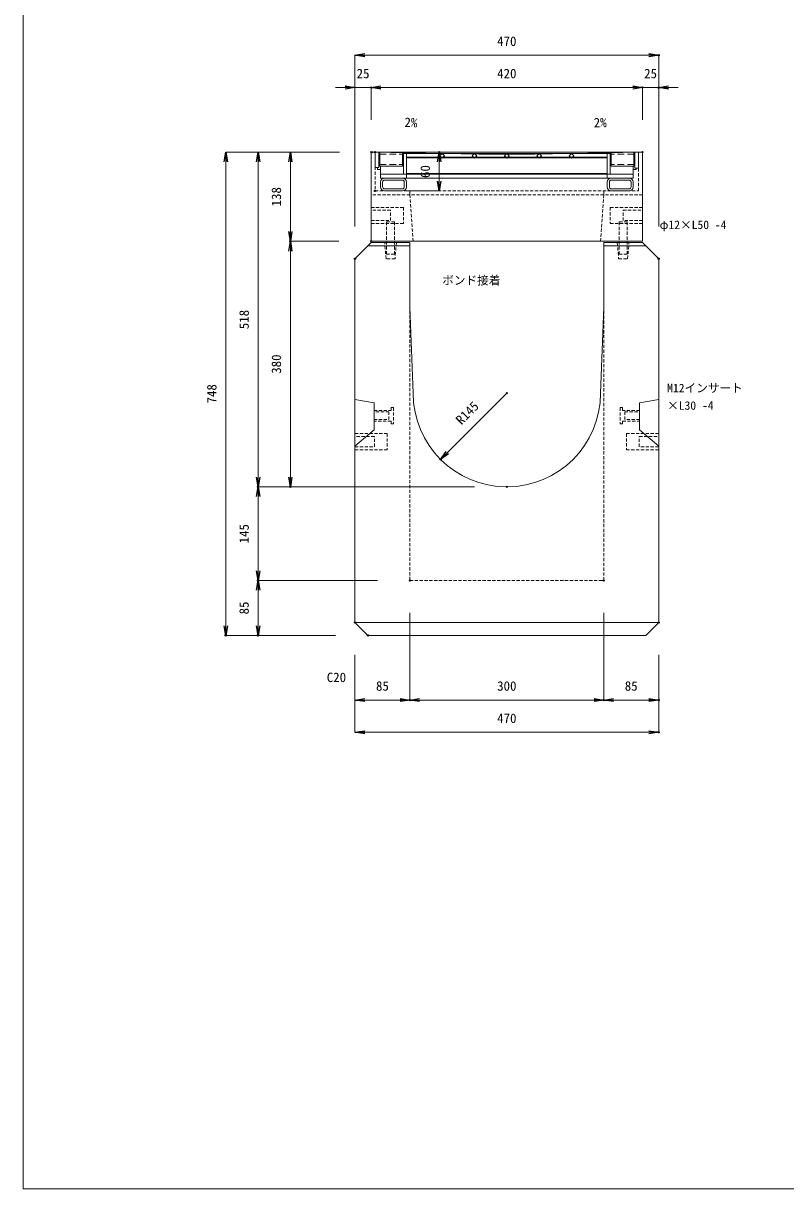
# Model space of a CAD drawing. Units: millimetres, scale not verified. Extents: x -1945 to 1945, y -1128 to 1712.
# Drawn here: x -1945 to -765, y -1128 to 676 of the extents above; entities that cross this region are included whole.
import ezdxf
from ezdxf.enums import TextEntityAlignment as Align

# ---------------------------------------------------------------- set-up
doc = ezdxf.new("R2010")
doc.units = ezdxf.units.MM
doc.header["$LTSCALE"] = 10
doc.header["$PDMODE"] = 32
doc.header["$PDSIZE"] = 2
doc.linetypes.add('USER1', pattern=[0.75, 0.5, -0.25])
doc.linetypes.add('USER2', pattern=[1.5, 1, -0.5])
doc.layers.add('0-0_0', color=7, linetype='Continuous')
doc.layers.add('0-2_DEFPOINTS', color=7, linetype='Continuous')
for name, color, linetype, lineweight in [('0-1_TITLE', 7, 'Continuous', 18), ('0-3_KIJUN', 7, 'USER1', 18), ('0-5_SUNPO', 3, 'Continuous', 18), ('0-6_10-GR', 5, 'Continuous', 18)]:
    doc.layers.add(name, color=color, linetype=linetype, lineweight=lineweight)
doc.styles.add('ＭＳ ゴシック', font='')
doc.styles.get('ＭＳ ゴシック').set_extended_font_data('MS Gothic')

# ---------------------------------------------------------------- blocks, each defined once
blk = doc.blocks.new('_OPEN')
at = {"layer": '0-0_0'}
blk.add_line((0, 0), (-1, 0), dxfattribs=at)
blk.add_lwpolyline([(-1, 0.1667), (0, 0), (-1, -0.1667)], dxfattribs=at)
blk = doc.blocks.new('D2')
at = {"layer": '0-2_DEFPOINTS'}
for p in [(958.34, 1996.08), (538.34, 1896.08), (958.34, 1896.08)]:
    blk.add_point(p, dxfattribs=at)
at = {"layer": '0-5_SUNPO'}
for p, q in [((538.34, 1946.08), (538.34, 1996.08)), ((553.34, 1996.08), (943.34, 1996.08)), ((958.34, 1946.08), (958.34, 1996.08))]:
    blk.add_line(p, q, dxfattribs=at)
at = {"layer": '0-5_SUNPO', "xscale": 15, "yscale": 15, "rotation": 180}
blk.add_blockref('_OPEN', (538.34, 1996.08), dxfattribs=at)
at = {"layer": '0-5_SUNPO', "xscale": 15, "yscale": 15}
blk.add_blockref('_OPEN', (958.34, 1996.08), dxfattribs=at)
at = {"layer": '0-5_SUNPO', "color": 7, "style": 'ＭＳ ゴシック'}
blk.add_text('420', height=14.66, dxfattribs=at).set_placement((733.34, 2006.08), align=Align.BOTTOM_LEFT)
blk = doc.blocks.new('D3')
at = {"layer": '0-2_DEFPOINTS'}
for p in [(598.34, 1233.08), (513.34, 1168.08), (598.34, 1048.08)]:
    blk.add_point(p, dxfattribs=at)
at = {"layer": '0-5_SUNPO'}
for p, q in [((598.34, 1183.08), (598.34, 1048.08)), ((513.34, 1118.08), (513.34, 1048.08)), ((528.34, 1048.08), (583.34, 1048.08))]:
    blk.add_line(p, q, dxfattribs=at)
at = {"layer": '0-5_SUNPO', "xscale": 15, "yscale": 15, "rotation": 180}
blk.add_blockref('_OPEN', (513.34, 1048.08), dxfattribs=at)
at = {"layer": '0-5_SUNPO', "xscale": 15, "yscale": 15}
blk.add_blockref('_OPEN', (598.34, 1048.08), dxfattribs=at)
at = {"layer": '0-5_SUNPO', "color": 7, "style": 'ＭＳ ゴシック'}
blk.add_text('85', height=14.66, dxfattribs=at).set_placement((545.84, 1058.08), align=Align.BOTTOM_LEFT)
blk = doc.blocks.new('D4')
at = {"layer": '0-2_DEFPOINTS'}
for p in [(598.34, 1233.08), (898.34, 1233.08), (898.34, 1048.08)]:
    blk.add_point(p, dxfattribs=at)
at = {"layer": '0-5_SUNPO'}
for p, q in [((598.34, 1183.08), (598.34, 1048.08)), ((898.34, 1183.08), (898.34, 1048.08)), ((613.34, 1048.08), (883.34, 1048.08))]:
    blk.add_line(p, q, dxfattribs=at)
at = {"layer": '0-5_SUNPO', "xscale": 15, "yscale": 15, "rotation": 180}
blk.add_blockref('_OPEN', (598.34, 1048.08), dxfattribs=at)
at = {"layer": '0-5_SUNPO', "xscale": 15, "yscale": 15}
blk.add_blockref('_OPEN', (898.34, 1048.08), dxfattribs=at)
at = {"layer": '0-5_SUNPO', "color": 7, "style": 'ＭＳ ゴシック'}
blk.add_text('300', height=14.66, dxfattribs=at).set_placement((733.34, 1058.08), align=Align.BOTTOM_LEFT)
blk = doc.blocks.new('D5')
at = {"layer": '0-2_DEFPOINTS'}
for p in [(898.34, 1233.08), (983.34, 1168.08), (983.34, 1048.08)]:
    blk.add_point(p, dxfattribs=at)
at = {"layer": '0-5_SUNPO'}
for p, q in [((898.34, 1183.08), (898.34, 1048.08)), ((983.34, 1118.08), (983.34, 1048.08)), ((913.34, 1048.08), (968.34, 1048.08))]:
    blk.add_line(p, q, dxfattribs=at)
at = {"layer": '0-5_SUNPO', "xscale": 15, "yscale": 15, "rotation": 180}
blk.add_blockref('_OPEN', (898.34, 1048.08), dxfattribs=at)
at = {"layer": '0-5_SUNPO', "xscale": 15, "yscale": 15}
blk.add_blockref('_OPEN', (983.34, 1048.08), dxfattribs=at)
at = {"layer": '0-5_SUNPO', "color": 7, "style": 'ＭＳ ゴシック'}
blk.add_text('85', height=14.66, dxfattribs=at).set_placement((930.84, 1058.08), align=Align.BOTTOM_LEFT)
blk = doc.blocks.new('D6')
at = {"layer": '0-2_DEFPOINTS'}
for p in [(513.34, 1168.08), (983.34, 1168.08), (983.34, 998.08)]:
    blk.add_point(p, dxfattribs=at)
at = {"layer": '0-5_SUNPO'}
for p, q in [((513.34, 1118.08), (513.34, 998.08)), ((983.34, 1118.08), (983.34, 998.08)), ((528.34, 998.08), (968.34, 998.08))]:
    blk.add_line(p, q, dxfattribs=at)
at = {"layer": '0-5_SUNPO', "xscale": 15, "yscale": 15, "rotation": 180}
blk.add_blockref('_OPEN', (513.34, 998.08), dxfattribs=at)
at = {"layer": '0-5_SUNPO', "xscale": 15, "yscale": 15}
blk.add_blockref('_OPEN', (983.34, 998.08), dxfattribs=at)
at = {"layer": '0-5_SUNPO', "color": 7, "style": 'ＭＳ ゴシック'}
blk.add_text('470', height=14.66, dxfattribs=at).set_placement((733.34, 1008.08), align=Align.BOTTOM_LEFT)
blk = doc.blocks.new('D7')
at = {"layer": '0-2_DEFPOINTS'}
for p in [(598.34, 1233.08), (363.34, 1148.08), (533.34, 1148.08)]:
    blk.add_point(p, dxfattribs=at)
at = {"layer": '0-5_SUNPO'}
for p, q in [((548.34, 1233.08), (363.34, 1233.08)), ((363.34, 1218.08), (363.34, 1163.08)), ((483.34, 1148.08), (363.34, 1148.08))]:
    blk.add_line(p, q, dxfattribs=at)
at = {"layer": '0-5_SUNPO', "xscale": 15, "yscale": 15}
for p, rotation in [((363.34, 1233.08), 90), ((363.34, 1148.08), 270)]:
    blk.add_blockref('_OPEN', p, dxfattribs=dict(at, rotation=rotation))
at = {"layer": '0-5_SUNPO', "color": 7, "style": 'ＭＳ ゴシック'}
blk.add_text('85', height=14.66, rotation=90, dxfattribs=at).set_placement((353.34, 1180.58), align=Align.BOTTOM_LEFT)
blk = doc.blocks.new('D8')
at = {"layer": '0-2_DEFPOINTS'}
for p in [(539.35, 1896.08), (313.34, 1148.08), (533.34, 1148.08)]:
    blk.add_point(p, dxfattribs=at)
at = {"layer": '0-5_SUNPO'}
for p, q in [((489.35, 1896.08), (313.34, 1896.08)), ((313.34, 1881.08), (313.34, 1163.08)), ((483.34, 1148.08), (313.34, 1148.08))]:
    blk.add_line(p, q, dxfattribs=at)
at = {"layer": '0-5_SUNPO', "xscale": 15, "yscale": 15}
for p, rotation in [((313.34, 1896.08), 90), ((313.34, 1148.08), 270)]:
    blk.add_blockref('_OPEN', p, dxfattribs=dict(at, rotation=rotation))
at = {"layer": '0-5_SUNPO', "color": 7, "style": 'ＭＳ ゴシック'}
blk.add_text('748', height=14.66, rotation=90, dxfattribs=at).set_placement((303.34, 1507.08), align=Align.BOTTOM_LEFT)
blk = doc.blocks.new('D13')
at = {"layer": '0-2_DEFPOINTS'}
for p in [(538.34, 1996.08), (538.34, 1896.08), (513.34, 1731.08)]:
    blk.add_point(p, dxfattribs=at)
at = {"layer": '0-5_SUNPO'}
for p, q in [((498.34, 1996.08), (483.34, 1996.08)), ((513.34, 1781.08), (513.34, 1996.08)), ((513.34, 1996.08), (538.34, 1996.08)), ((538.34, 1946.08), (538.34, 1996.08)), ((553.34, 1996.08), (568.34, 1996.08))]:
    blk.add_line(p, q, dxfattribs=at)
at = {"layer": '0-5_SUNPO', "xscale": 15, "yscale": 15}
blk.add_blockref('_OPEN', (513.34, 1996.08), dxfattribs=at)
at = {"layer": '0-5_SUNPO', "xscale": 15, "yscale": 15, "rotation": 180}
blk.add_blockref('_OPEN', (538.34, 1996.08), dxfattribs=at)
at = {"layer": '0-5_SUNPO', "color": 7, "style": 'ＭＳ ゴシック'}
blk.add_text('25', height=14.66, dxfattribs=at).set_placement((515.84, 2006.08), align=Align.BOTTOM_LEFT)
blk = doc.blocks.new('D14')
at = {"layer": '0-2_DEFPOINTS'}
for p in [(983.34, 1996.08), (958.34, 1896.08), (983.34, 1731.08)]:
    blk.add_point(p, dxfattribs=at)
at = {"layer": '0-5_SUNPO'}
for p, q in [((943.34, 1996.08), (928.34, 1996.08)), ((958.34, 1946.08), (958.34, 1996.08)), ((958.34, 1996.08), (983.34, 1996.08)), ((983.34, 1781.08), (983.34, 1996.08)), ((998.34, 1996.08), (1013.34, 1996.08))]:
    blk.add_line(p, q, dxfattribs=at)
at = {"layer": '0-5_SUNPO', "xscale": 15, "yscale": 15}
blk.add_blockref('_OPEN', (958.34, 1996.08), dxfattribs=at)
at = {"layer": '0-5_SUNPO', "xscale": 15, "yscale": 15, "rotation": 180}
blk.add_blockref('_OPEN', (983.34, 1996.08), dxfattribs=at)
at = {"layer": '0-5_SUNPO', "color": 7, "style": 'ＭＳ ゴシック'}
blk.add_text('25', height=14.66, dxfattribs=at).set_placement((960.84, 2006.08), align=Align.BOTTOM_LEFT)
blk = doc.blocks.new('D15')
at = {"layer": '0-2_DEFPOINTS'}
for p in [(983.34, 2046.08), (513.34, 1731.08), (983.34, 1731.08)]:
    blk.add_point(p, dxfattribs=at)
at = {"layer": '0-5_SUNPO'}
for p, q in [((513.34, 1781.08), (513.34, 2046.08)), ((528.34, 2046.08), (968.34, 2046.08)), ((983.34, 1781.08), (983.34, 2046.08))]:
    blk.add_line(p, q, dxfattribs=at)
at = {"layer": '0-5_SUNPO', "xscale": 15, "yscale": 15, "rotation": 180}
blk.add_blockref('_OPEN', (513.34, 2046.08), dxfattribs=at)
at = {"layer": '0-5_SUNPO', "xscale": 15, "yscale": 15}
blk.add_blockref('_OPEN', (983.34, 2046.08), dxfattribs=at)
at = {"layer": '0-5_SUNPO', "color": 7, "style": 'ＭＳ ゴシック'}
blk.add_text('470', height=14.66, dxfattribs=at).set_placement((733.34, 2056.08), align=Align.BOTTOM_LEFT)
blk = doc.blocks.new('D16')
at = {"layer": '0-2_DEFPOINTS'}
for p in [(748.34, 1523.08), (645.81, 1420.55)]:
    blk.add_point(p, dxfattribs=at)
at = {"layer": '0-5_SUNPO'}
blk.add_line((748.34, 1523.08), (656.42, 1431.16), dxfattribs=at)
at = {"layer": '0-5_SUNPO', "xscale": 15, "yscale": 15, "rotation": 225}
blk.add_blockref('_OPEN', (645.81, 1420.55), dxfattribs=at)
at = {"layer": '0-5_SUNPO', "color": 7, "style": 'ＭＳ ゴシック'}
blk.add_text('R145', height=14.66, rotation=45, dxfattribs=at).set_placement((681.17, 1470.05), align=Align.BOTTOM_LEFT)
blk = doc.blocks.new('D17')
at = {"layer": '0-2_DEFPOINTS'}
for p in [(538.34, 1896.08), (413.34, 1758.08), (538.34, 1758.08)]:
    blk.add_point(p, dxfattribs=at)
at = {"layer": '0-5_SUNPO'}
for p, q in [((488.34, 1896.08), (413.34, 1896.08)), ((413.34, 1881.08), (413.34, 1773.08)), ((488.34, 1758.08), (413.34, 1758.08))]:
    blk.add_line(p, q, dxfattribs=at)
at = {"layer": '0-5_SUNPO', "xscale": 15, "yscale": 15}
for p, rotation in [((413.34, 1896.08), 90), ((413.34, 1758.08), 270)]:
    blk.add_blockref('_OPEN', p, dxfattribs=dict(at, rotation=rotation))
at = {"layer": '0-5_SUNPO', "color": 7, "style": 'ＭＳ ゴシック'}
blk.add_text('138', height=14.66, rotation=90, dxfattribs=at).set_placement((403.34, 1812.08), align=Align.BOTTOM_LEFT)
blk = doc.blocks.new('D18')
at = {"layer": '0-2_DEFPOINTS'}
for p in [(538.34, 1758.08), (413.34, 1378.08), (748.34, 1378.08)]:
    blk.add_point(p, dxfattribs=at)
at = {"layer": '0-5_SUNPO'}
for p, q in [((488.34, 1758.08), (413.34, 1758.08)), ((413.34, 1743.08), (413.34, 1393.08)), ((698.34, 1378.08), (413.34, 1378.08))]:
    blk.add_line(p, q, dxfattribs=at)
at = {"layer": '0-5_SUNPO', "xscale": 15, "yscale": 15}
for p, rotation in [((413.34, 1758.08), 90), ((413.34, 1378.08), 270)]:
    blk.add_blockref('_OPEN', p, dxfattribs=dict(at, rotation=rotation))
at = {"layer": '0-5_SUNPO', "color": 7, "style": 'ＭＳ ゴシック'}
blk.add_text('380', height=14.66, rotation=90, dxfattribs=at).set_placement((403.34, 1553.08), align=Align.BOTTOM_LEFT)
blk = doc.blocks.new('D19')
at = {"layer": '0-2_DEFPOINTS'}
for p in [(538.34, 1896.08), (363.34, 1378.08), (748.34, 1378.08)]:
    blk.add_point(p, dxfattribs=at)
at = {"layer": '0-5_SUNPO'}
for p, q in [((488.34, 1896.08), (363.34, 1896.08)), ((363.34, 1881.08), (363.34, 1393.08)), ((698.34, 1378.08), (363.34, 1378.08))]:
    blk.add_line(p, q, dxfattribs=at)
at = {"layer": '0-5_SUNPO', "xscale": 15, "yscale": 15}
for p, rotation in [((363.34, 1896.08), 90), ((363.34, 1378.08), 270)]:
    blk.add_blockref('_OPEN', p, dxfattribs=dict(at, rotation=rotation))
at = {"layer": '0-5_SUNPO', "color": 7, "style": 'ＭＳ ゴシック'}
blk.add_text('518', height=14.66, rotation=90, dxfattribs=at).set_placement((353.34, 1622.08), align=Align.BOTTOM_LEFT)
blk = doc.blocks.new('D20')
at = {"layer": '0-2_DEFPOINTS'}
for p in [(748.34, 1378.08), (363.34, 1233.08), (598.34, 1233.08)]:
    blk.add_point(p, dxfattribs=at)
at = {"layer": '0-5_SUNPO'}
for p, q in [((698.34, 1378.08), (363.34, 1378.08)), ((363.34, 1363.08), (363.34, 1248.08)), ((548.34, 1233.08), (363.34, 1233.08))]:
    blk.add_line(p, q, dxfattribs=at)
at = {"layer": '0-5_SUNPO', "xscale": 15, "yscale": 15}
for p, rotation in [((363.34, 1378.08), 90), ((363.34, 1233.08), 270)]:
    blk.add_blockref('_OPEN', p, dxfattribs=dict(at, rotation=rotation))
at = {"layer": '0-5_SUNPO', "color": 7, "style": 'ＭＳ ゴシック'}
blk.add_text('145', height=14.66, rotation=90, dxfattribs=at).set_placement((353.34, 1290.58), align=Align.BOTTOM_LEFT)
blk = doc.blocks.new('M16_insert_dan')
at = {"layer": '0-3_KIJUN', "color": 3}
for points in [[(0, -12.5), (-50, -12.5), (-50, 12.5), (0, 12.5)], [(0, 8), (-30, 8), (-30, -8), (0, -8)]]:
    blk.add_lwpolyline(points, close=True, dxfattribs=at)
blk = doc.blocks.new('D32')
at = {"layer": '0-2_DEFPOINTS'}
for p in [(544.34, 1896.08), (643.7, 1896.08), (544.34, 1836.08)]:
    blk.add_point(p, dxfattribs=at)
at = {"layer": '0-5_SUNPO'}
for p, q in [((594.34, 1896.08), (643.7, 1896.08)), ((643.7, 1851.08), (643.7, 1881.08)), ((594.34, 1836.08), (643.7, 1836.08))]:
    blk.add_line(p, q, dxfattribs=at)
at = {"layer": '0-5_SUNPO', "xscale": 15, "yscale": 15}
for p, rotation in [((643.7, 1896.08), 90), ((643.7, 1836.08), 270)]:
    blk.add_blockref('_OPEN', p, dxfattribs=dict(at, rotation=rotation))
at = {"layer": '0-5_SUNPO', "color": 7, "style": 'ＭＳ ゴシック'}
blk.add_text('60', height=14.66, rotation=90, dxfattribs=at).set_placement((633.7, 1856.08), align=Align.BOTTOM_LEFT)
blk = doc.blocks.new('A$C332E5434')
at = {"layer": '0-6_10-GR'}
for p, q in [((0, 60), (0, 36)), ((0, 60), (6, 60)), ((6, 60), (6, 36)), ((7.5, 59.85), (42.5, 59.85)), ((42.5, 59.85), (42.5, 38.15)), ((42.5, 58), (365.5, 58)), ((44, 58), (44, 26)), ((48.5, 58), (48.5, 20)), ((204, 58), (200.46, 54.46)), ((200.46, 54.46), (204, 50.93)), ((207.54, 54.46), (204, 58)), ((204, 50.93), (207.54, 54.46)), ((304, 58), (300.46, 54.46)), ((300.46, 54.46), (304, 50.93)), ((307.54, 54.46), (304, 58)), ((304, 50.93), (307.54, 54.46)), ((359.5, 58), (359.5, 20)), ((364, 58), (364, 26)), ((400.5, 59.85), (400.5, 38.15)), ((408, 60), (402, 60)), ((402, 60), (402, 35)), ((48.5, 52), (359.5, 52)), ((48.5, 51), (359.5, 51)), ((400.5, 38.15), (365.5, 38.15)), ((399.5, 38.15), (399.5, 20)), ((0, 36), (6, 36)), ((8.5, 26), (399.5, 26)), ((42.1, 20), (14.9, 20)), ((48.5, 27), (359.5, 27)), ((365.9, 20), (393.1, 20)), ((8.5, 13.6), (8.5, 6.4)), ((11.7, 13.6), (11.7, 6.4)), ((42.1, 16.8), (14.9, 16.8)), ((14.9, 3.2), (42.1, 3.2)), ((14.9, 0), (42.1, 0)), ((45.3, 6.4), (45.3, 13.6)), ((48.5, 6.4), (48.5, 13.6)), ((359.5, 6.4), (359.5, 13.6)), ((362.7, 6.4), (362.7, 13.6)), ((365.9, 16.8), (393.1, 16.8)), ((393.1, 3.2), (365.9, 3.2)), ((393.1, 0), (365.9, 0)), ((396.3, 13.6), (396.3, 6.4)), ((399.5, 13.6), (399.5, 6.4))]:
    blk.add_line(p, q, dxfattribs=at)
at = {"layer": '0-6_10-GR', "linetype": 'USER2'}
for p, q in [((6, 55.5), (7.5, 55.5)), ((7.5, 57.05), (42.5, 57.05)), ((42.5, 55.5), (44, 55.5)), ((365.5, 55.5), (364, 55.5)), ((400.5, 57.05), (365.5, 57.05)), ((402, 55.5), (400.5, 55.5)), ((6, 42.5), (7.5, 42.5)), ((7.5, 40.95), (42.5, 40.95)), ((42.5, 42.5), (44, 42.5)), ((365.5, 42.5), (364, 42.5)), ((400.5, 40.95), (365.5, 40.95)), ((402, 42.5), (400.5, 42.5))]:
    blk.add_line(p, q, dxfattribs=at)
at = {"layer": '0-6_10-GR'}
for points in [[(7.5, 59.85), (7.5, 38.15), (42.5, 38.15)], [(400.5, 59.85), (365.5, 59.85), (365.5, 38.15)], [(408, 60), (408, 35), (402, 35)], [(8.5, 38.15), (8.5, 20), (399.5, 20)], [(4, 36), (4, 33), (8.5, 33)], [(404, 35), (404, 33), (399.5, 33)]]:
    blk.add_lwpolyline(points, dxfattribs=at)
for points in [[(107.54, 54.46), (104, 58), (100.46, 54.46), (104, 50.93)], [(157.54, 54.46), (154, 58), (150.46, 54.46), (154, 50.93)], [(257.54, 54.46), (254, 58), (250.46, 54.46), (254, 50.93)]]:
    blk.add_lwpolyline(points, close=True, dxfattribs=at)
for centre, radius, start, end in [((14.9, 13.6), 6.4, 90, 180), ((42.1, 13.6), 6.4, 0, 90), ((365.9, 13.6), 6.4, 90, 180), ((393.1, 13.6), 6.4, 0, 90), ((14.9, 6.4), 6.4, 180, 270), ((14.9, 13.6), 3.2, 90, 180), ((14.9, 6.4), 3.2, 180, 270), ((42.1, 13.6), 3.2, 0, 90), ((42.1, 6.4), 6.4, 270, 0), ((42.1, 6.4), 3.2, 270, 0), ((365.9, 6.4), 6.4, 180, 270), ((365.9, 13.6), 3.2, 90, 180), ((365.9, 6.4), 3.2, 180, 270), ((393.1, 13.6), 3.2, 0, 90), ((393.1, 6.4), 6.4, 270, 0), ((393.1, 6.4), 3.2, 270, 0)]:
    blk.add_arc(centre, radius, start, end, dxfattribs=at)

msp = doc.modelspace()

# ---------------------------------------------------------------- linework, layer by layer
at = {"layer": '0-1_TITLE', "color": 2}
msp.add_lwpolyline([(-1945, -1128.28), (1945, -1128.28), (1945, 1711.72), (-1945, 1711.72)], close=True, dxfattribs=at)
at = {"layer": '0-3_KIJUN', "linetype": 'Continuous'}
for p, q in [((-1411.66, 331.08), (-1346.66, 331.08)), ((-981.66, 331.08), (-1046.66, 331.08)), ((-1431.66, -251.92), (-961.66, -251.92))]:
    msp.add_line(p, q, dxfattribs=at)
for points in [[(-1406.66, 476.08), (-986.66, 476.08), (-986.66, 338.08), (-1406.66, 338.08)], [(-1402.16, 88.08), (-1431.66, 93.08), (-1431.66, 21.08), (-1402.16, 46.08)], [(-991.16, 88.08), (-961.66, 93.08), (-961.66, 21.08), (-991.16, 46.08)]]:
    msp.add_lwpolyline(points, close=True, dxfattribs=at)
at = {"layer": '0-3_KIJUN'}
for points in [[(-1406.66, 476.08), (-1400.66, 476.08), (-1400.66, 416.08), (-992.66, 416.08), (-992.66, 476.08), (-986.66, 476.08), (-986.66, 410.08), (-1406.66, 410.08)], [(-1382.66, 368.08), (-1370.66, 368.08), (-1370.66, 318.08), (-1382.66, 318.08)], [(-1022.66, 368.08), (-1010.66, 368.08), (-1010.66, 318.08), (-1022.66, 318.08)], [(-1385.66, 336.08), (-1367.66, 336.08), (-1369.66, 311.08), (-1383.66, 311.08)], [(-1007.66, 336.08), (-1025.66, 336.08), (-1023.66, 311.08), (-1009.66, 311.08)], [(-1402.16, 59.86), (-1402.16, 76.31), (-1375.66, 76.31), (-1375.66, 80.83), (-1372.16, 80.83), (-1372.16, 55.33), (-1375.66, 55.33), (-1375.66, 59.86)], [(-1402.16, 74.08), (-1402.16, 62.08), (-1379.16, 62.08), (-1379.16, 74.08)], [(-991.16, 59.86), (-991.16, 76.31), (-1017.66, 76.31), (-1017.66, 80.83), (-1021.16, 80.83), (-1021.16, 55.33), (-1017.66, 55.33), (-1017.66, 59.86)], [(-991.16, 74.08), (-991.16, 62.08), (-1014.16, 62.08), (-1014.16, 74.08)]]:
    msp.add_lwpolyline(points, close=True, dxfattribs=at)
at = {"layer": '0-3_KIJUN', "linetype": 'Continuous'}
for points in [[(-1403.66, 476.08), (-1240.16, 473.08), (-1153.16, 473.08), (-989.66, 476.08)], [(-1431.66, -251.92), (-1431.66, 311.08), (-1406.66, 336.08), (-1346.66, 336.08), (-1346.66, 236.08), (-1341.66, 103.08)], [(-1051.66, 103.08), (-1046.66, 236.08), (-1046.66, 336.08), (-986.66, 336.08), (-961.66, 311.08), (-961.66, -251.92), (-981.66, -271.92), (-1411.66, -271.92), (-1431.66, -251.92)]]:
    msp.add_lwpolyline(points, dxfattribs=at)
at = {"layer": '0-3_KIJUN'}
for points in [[(-1046.66, 416.08), (-1046.66, 410.08), (-1051.66, 338.08), (-1341.66, 338.08), (-1346.66, 410.08), (-1346.66, 416.08)], [(-1346.66, 336.08), (-1346.66, -186.92), (-1046.66, -186.92), (-1046.66, 336.08)]]:
    msp.add_lwpolyline(points, dxfattribs=at)
at = {"layer": '0-3_KIJUN', "linetype": 'Continuous'}
msp.add_arc((-1196.66, 103.08), 145, 180, 0, dxfattribs=at)

# ---------------------------------------------------------------- block references
at = {"layer": '0-3_KIJUN', "rotation": 180}
for p in [(-1406.66, 378.08), (-1431.66, 28.08)]:
    msp.add_blockref('M16_insert_dan', p, dxfattribs=at)
at = {"layer": '0-3_KIJUN', "xscale": -1, "rotation": 180}
for p in [(-986.66, 378.08), (-961.66, 28.08)]:
    msp.add_blockref('M16_insert_dan', p, dxfattribs=at)
at = {"layer": '0-5_SUNPO'}
for name in ['D15', 'D13', 'D2', 'D14', 'D8', 'D19', 'D17', 'D32', 'D18', 'D16', 'D20', 'D7', 'D3', 'D4', 'D5', 'D6']:
    msp.add_blockref(name, (-1945, -1420), dxfattribs=at)
at = {"layer": '0-6_10-GR'}
msp.add_blockref('A$C332E5434', (-1400.66, 416.08), dxfattribs=at)

# ---------------------------------------------------------------- texts
at = {"layer": '0-5_SUNPO', "color": 7, "style": 'ＭＳ ゴシック'}
for rotation, p in [(358, (-1355.5, 510.76)), (2, (-1061.76, 509.93))]:
    msp.add_text('2%', height=14.66, rotation=rotation, dxfattribs=at).set_placement(p, align=Align.BOTTOM_LEFT)
for s, height, p in [('φ12×L50 -4', 13.2, (-960.15, 353.08)), ('ボンド接着', 13.2, (-1296.66, 267.08)), ('M12インサート', 13.2, (-948.56, 100.39)), ('×L30 -4', 13.2, (-948.56, 73.39)), ('C20', 14.66, (-1475.36, -348.57))]:
    msp.add_text(s, height=height, dxfattribs=at).set_placement(p, align=Align.BOTTOM_LEFT)

doc.saveas('drawing.dxf')
